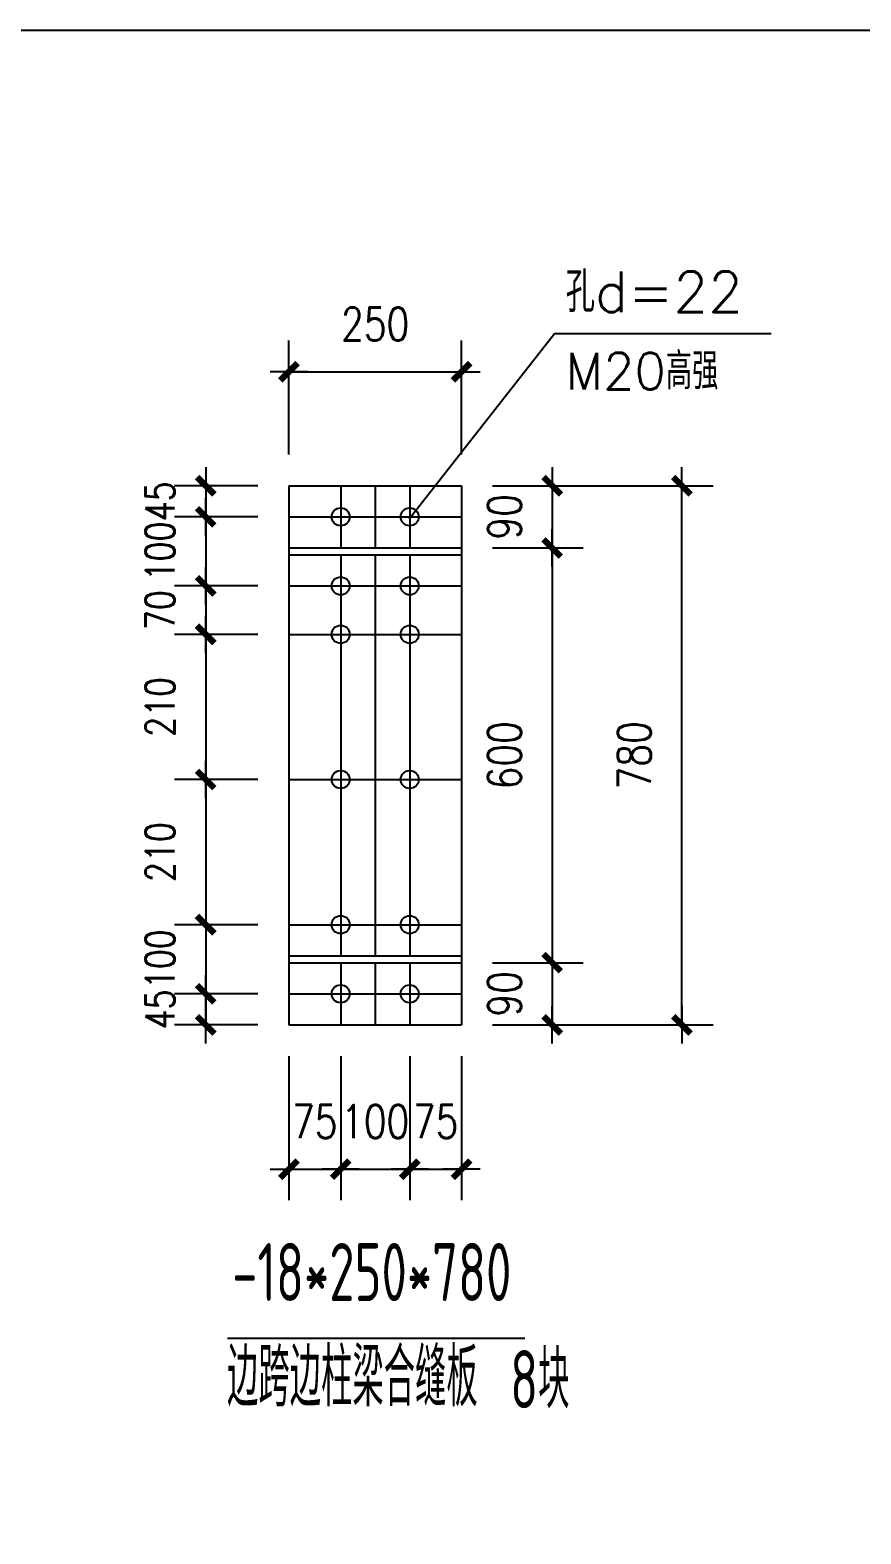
# Model space of a CAD drawing. Header units: millimetres. Extents: x 2451220 to 4527627, y -5186613 to -1639140.
# Drawn here: x 2458047 to 2460453, y -1681099 to -1676748 of the extents above; entities that cross this region are included whole.
import ezdxf

# ---------------------------------------------------------------- set-up
doc = ezdxf.new("R2010")
doc.units = ezdxf.units.MM
doc.header["$LTSCALE"] = 1000
doc.header["$PDMODE"] = 34
doc.linetypes.add('CENTER', pattern=[50.8, 31.75, -6.35, 6.35, -6.35])
doc.layers.add('轴线层', color=1, linetype='CENTER', lineweight=15)
doc.layers.add('钢架', color=7, linetype='Continuous', lineweight=25)
doc.styles.add('DIM_FONT', font='simplex.shx', dxfattribs={"width": 0.8, "bigfont": 'hztxt.shx'})
doc.styles.add('hz', font='gbenor.shx', dxfattribs={"width": 0.75, "height": 100, "bigfont": 'gbcbig.shx'})
doc.styles.get("Standard").update_dxf_attribs({"font": 'txt', "bigfont": 'gbcbig.shx'})
doc.dimstyles.new('WGH(2)', dxfattribs={"dimscale": 1.2, "dimtxt": 100, "dimasz": 0.5, "dimexe": 75, "dimexo": 75, "dimgap": 75, "dimtad": 1, "dimdec": 0, "dimlfac": 0.5, "dimzin": 0, "dimdsep": 46, "dimtxsty": 'DIM_FONT', "dimblk1": '_DIMX', "dimblk2": '_DIMX', "dimsah": 1, "dimcen": 0.09, "dimclrd": 3, "dimclre": 3, "dimclrt": 7, "dimadec": 0, "dimazin": 0, "dimtfac": 1, "dimtdec": 0, "dimtix": 1, "dimtmove": 2, "dimatfit": 3, "dimldrblk": '_DIMX', "dimfxl": 1, "dimtolj": 1, "dimtzin": 0, "dimarcsym": 0})

# ---------------------------------------------------------------- blocks, each defined once
blk = doc.blocks.new('_DIMX')
blk.add_line((-150, 0), (150, 0))
at = {"const_width": 50}
blk.add_lwpolyline([(-70, -70), (70, 70)], dxfattribs=at)
blk = doc.blocks.new('*D1622')
at = {"color": 3, "lineweight": -2}
for p, q in [((2458706.7, -1678066.5), (2458465.9, -1678066.5)), ((2458555.9, -1678066.2), (2458555.9, -1678065.8)), ((2458555.9, -1678066.5), (2458555.9, -1678156.5)), ((2458706.7, -1678156.5), (2458465.9, -1678156.5)), ((2458555.9, -1678156.9), (2458555.9, -1678157.3))]:
    blk.add_line(p, q, dxfattribs=at)
at = {"layer": 'Defpoints', "color": 0}
for p in [(2458796.7, -1678066.5), (2458555.9, -1678156.5), (2458796.7, -1678156.5)]:
    blk.add_point(p, dxfattribs=at)
at = {"color": 3, "lineweight": -2, "xscale": 0.36, "yscale": 0.36, "zscale": 0.36}
for p, rotation in [((2458555.9, -1678066.5), 270), ((2458555.9, -1678156.5), 90)]:
    blk.add_blockref('_DIMX', p, dxfattribs=dict(at, rotation=rotation))
at = {"color": 7, "insert": (2458423.9, -1678111.5), "char_height": 84, "attachment_point": 5, "rotation": 90, "style": 'DIM_FONT'}
blk.add_mtext('\\A1;45', dxfattribs=at)
blk = doc.blocks.new('*D1623')
at = {"color": 3, "lineweight": -2}
for p, q in [((2458616.7, -1678156.5), (2458465.9, -1678156.5)), ((2458555.9, -1678156.2), (2458555.9, -1678155.8)), ((2458555.9, -1678156.5), (2458555.9, -1678356.5)), ((2458706.7, -1678356.5), (2458465.9, -1678356.5)), ((2458555.9, -1678356.9), (2458555.9, -1678357.3))]:
    blk.add_line(p, q, dxfattribs=at)
at = {"layer": 'Defpoints', "color": 0}
for p in [(2458706.7, -1678156.5), (2458555.9, -1678356.5), (2458796.7, -1678356.5)]:
    blk.add_point(p, dxfattribs=at)
at = {"color": 3, "lineweight": -2, "xscale": 0.36, "yscale": 0.36, "zscale": 0.36}
for p, rotation in [((2458555.9, -1678156.5), 270), ((2458555.9, -1678356.5), 90)]:
    blk.add_blockref('_DIMX', p, dxfattribs=dict(at, rotation=rotation))
at = {"color": 7, "insert": (2458423.9, -1678256.5), "char_height": 84, "attachment_point": 5, "rotation": 90, "style": 'DIM_FONT'}
blk.add_mtext('\\A1;100', dxfattribs=at)
blk = doc.blocks.new('*D1624')
at = {"color": 3, "lineweight": -2}
for p, q in [((2458706.7, -1678356.5), (2458465.9, -1678356.5)), ((2458555.9, -1678356.2), (2458555.9, -1678355.8)), ((2458555.9, -1678356.5), (2458555.9, -1678496.5)), ((2458706.7, -1678496.5), (2458465.9, -1678496.5)), ((2458555.9, -1678496.9), (2458555.9, -1678497.3))]:
    blk.add_line(p, q, dxfattribs=at)
at = {"layer": 'Defpoints', "color": 0}
for p in [(2458796.7, -1678356.5), (2458555.9, -1678496.5), (2458796.7, -1678496.5)]:
    blk.add_point(p, dxfattribs=at)
at = {"color": 3, "lineweight": -2, "xscale": 0.36, "yscale": 0.36, "zscale": 0.36}
for p, rotation in [((2458555.9, -1678356.5), 270), ((2458555.9, -1678496.5), 90)]:
    blk.add_blockref('_DIMX', p, dxfattribs=dict(at, rotation=rotation))
at = {"color": 7, "insert": (2458423.9, -1678426.5), "char_height": 84, "attachment_point": 5, "rotation": 90, "style": 'DIM_FONT'}
blk.add_mtext('\\A1;70', dxfattribs=at)
blk = doc.blocks.new('*D1625')
at = {"color": 3, "lineweight": -2}
for p, q in [((2458706.7, -1679536.5), (2458465.9, -1679536.5)), ((2458555.9, -1679536.2), (2458555.9, -1679535.8)), ((2458555.9, -1679536.5), (2458555.9, -1679626.5)), ((2458706.7, -1679626.5), (2458465.9, -1679626.5)), ((2458555.9, -1679626.9), (2458555.9, -1679627.3))]:
    blk.add_line(p, q, dxfattribs=at)
at = {"layer": 'Defpoints', "color": 0}
for p in [(2458796.7, -1679536.5), (2458555.9, -1679626.5), (2458796.7, -1679626.5)]:
    blk.add_point(p, dxfattribs=at)
at = {"color": 3, "lineweight": -2, "xscale": 0.36, "yscale": 0.36, "zscale": 0.36}
for p, rotation in [((2458555.9, -1679536.5), 270), ((2458555.9, -1679626.5), 90)]:
    blk.add_blockref('_DIMX', p, dxfattribs=dict(at, rotation=rotation))
at = {"color": 7, "insert": (2458423.9, -1679581.5), "char_height": 84, "attachment_point": 5, "rotation": 90, "style": 'DIM_FONT'}
blk.add_mtext('\\A1;45', dxfattribs=at)
blk = doc.blocks.new('*D1626')
at = {"color": 3, "lineweight": -2}
for p, q in [((2458796.7, -1677976.5), (2458796.7, -1677646.7)), ((2459296.7, -1677976.5), (2459296.7, -1677646.7)), ((2458797.1, -1677736.7), (2459296.3, -1677736.7))]:
    blk.add_line(p, q, dxfattribs=at)
at = {"layer": 'Defpoints', "color": 0}
for p in [(2459296.7, -1677736.7), (2458796.7, -1678066.5), (2459296.7, -1678066.5)]:
    blk.add_point(p, dxfattribs=at)
at = {"color": 3, "lineweight": -2, "xscale": 0.36, "yscale": 0.36, "zscale": 0.36, "rotation": 180}
blk.add_blockref('_DIMX', (2458796.7, -1677736.7), dxfattribs=at)
at = {"color": 3, "lineweight": -2, "xscale": 0.36, "yscale": 0.36, "zscale": 0.36}
blk.add_blockref('_DIMX', (2459296.7, -1677736.7), dxfattribs=at)
at = {"color": 7, "insert": (2459046.7, -1677598.7), "char_height": 96, "attachment_point": 5, "style": 'DIM_FONT'}
blk.add_mtext('\\A1;250', dxfattribs=at)
blk = doc.blocks.new('*D346')
at = {"color": 3, "lineweight": -2}
for p, q in [((2459386.7, -1678066.5), (2459649.1, -1678066.5)), ((2459559.1, -1678066.2), (2459559.1, -1678065.8)), ((2459559.1, -1678066.5), (2459559.1, -1678246.5)), ((2459386.7, -1678246.5), (2459649.1, -1678246.5)), ((2459559.1, -1678246.9), (2459559.1, -1678247.3))]:
    blk.add_line(p, q, dxfattribs=at)
at = {"layer": 'Defpoints', "color": 0}
for p in [(2459296.7, -1678066.5), (2459296.7, -1678246.5), (2459559.1, -1678246.5)]:
    blk.add_point(p, dxfattribs=at)
at = {"color": 3, "lineweight": -2, "xscale": 0.36, "yscale": 0.36, "zscale": 0.36}
for p, rotation in [((2459559.1, -1678066.5), 270), ((2459559.1, -1678246.5), 90)]:
    blk.add_blockref('_DIMX', p, dxfattribs=dict(at, rotation=rotation))
at = {"color": 7, "insert": (2459421.1, -1678156.5), "char_height": 96, "attachment_point": 5, "rotation": 90, "style": 'DIM_FONT'}
blk.add_mtext('\\A1;90', dxfattribs=at)
blk = doc.blocks.new('*D1627')
at = {"color": 3, "lineweight": -2}
for p, q in [((2459386.7, -1678246.5), (2459649.1, -1678246.5)), ((2459559.1, -1678246.9), (2459559.1, -1679446.2)), ((2459386.7, -1679446.5), (2459649.1, -1679446.5))]:
    blk.add_line(p, q, dxfattribs=at)
at = {"layer": 'Defpoints', "color": 0}
for p in [(2459296.7, -1678246.5), (2459296.7, -1679446.5), (2459559.1, -1679446.5)]:
    blk.add_point(p, dxfattribs=at)
at = {"color": 3, "lineweight": -2, "xscale": 0.36, "yscale": 0.36, "zscale": 0.36}
for p, rotation in [((2459559.1, -1678246.5), 90), ((2459559.1, -1679446.5), 270)]:
    blk.add_blockref('_DIMX', p, dxfattribs=dict(at, rotation=rotation))
at = {"color": 7, "insert": (2459421.1, -1678846.5), "char_height": 96, "attachment_point": 5, "rotation": 90, "style": 'DIM_FONT'}
blk.add_mtext('\\A1;600', dxfattribs=at)
blk = doc.blocks.new('*D1628')
at = {"color": 3, "lineweight": -2}
for p, q in [((2459386.7, -1679446.5), (2459649.1, -1679446.5)), ((2459559.1, -1679446.2), (2459559.1, -1679445.8)), ((2459559.1, -1679446.5), (2459559.1, -1679626.5)), ((2459386.7, -1679626.5), (2459649.1, -1679626.5)), ((2459559.1, -1679626.9), (2459559.1, -1679627.3))]:
    blk.add_line(p, q, dxfattribs=at)
at = {"layer": 'Defpoints', "color": 0}
for p in [(2459296.7, -1679446.5), (2459296.7, -1679626.5), (2459559.1, -1679626.5)]:
    blk.add_point(p, dxfattribs=at)
at = {"color": 3, "lineweight": -2, "xscale": 0.36, "yscale": 0.36, "zscale": 0.36}
for p, rotation in [((2459559.1, -1679446.5), 270), ((2459559.1, -1679626.5), 90)]:
    blk.add_blockref('_DIMX', p, dxfattribs=dict(at, rotation=rotation))
at = {"color": 7, "insert": (2459421.1, -1679536.5), "char_height": 96, "attachment_point": 5, "rotation": 90, "style": 'DIM_FONT'}
blk.add_mtext('\\A1;90', dxfattribs=at)
blk = doc.blocks.new('*D1629')
at = {"color": 3, "lineweight": -2}
for p, q in [((2459386.7, -1678066.5), (2460024.7, -1678066.5)), ((2459934.7, -1679626.2), (2459934.7, -1678066.9)), ((2459386.7, -1679626.5), (2460024.7, -1679626.5))]:
    blk.add_line(p, q, dxfattribs=at)
at = {"layer": 'Defpoints', "color": 0}
for p in [(2459296.7, -1678066.5), (2459934.7, -1678066.5), (2459296.7, -1679626.5)]:
    blk.add_point(p, dxfattribs=at)
at = {"color": 3, "lineweight": -2, "xscale": 0.36, "yscale": 0.36, "zscale": 0.36}
for p, rotation in [((2459934.7, -1678066.5), 90), ((2459934.7, -1679626.5), 270)]:
    blk.add_blockref('_DIMX', p, dxfattribs=dict(at, rotation=rotation))
at = {"color": 7, "insert": (2459796.7, -1678846.5), "char_height": 96, "attachment_point": 5, "rotation": 90, "style": 'DIM_FONT'}
blk.add_mtext('\\A1;780', dxfattribs=at)
blk = doc.blocks.new('*D347')
at = {"color": 3, "lineweight": -2}
for p, q in [((2458796.7, -1679716.5), (2458796.7, -1680134)), ((2458946.7, -1679716.5), (2458946.7, -1680134)), ((2458796.3, -1680044), (2458796, -1680044)), ((2458796.7, -1680044), (2458946.7, -1680044)), ((2458947.1, -1680044), (2458947.4, -1680044))]:
    blk.add_line(p, q, dxfattribs=at)
at = {"layer": 'Defpoints', "color": 0}
for p in [(2458796.7, -1679626.5), (2458946.7, -1679626.5), (2458946.7, -1680044)]:
    blk.add_point(p, dxfattribs=at)
at = {"color": 3, "lineweight": -2, "xscale": 0.36, "yscale": 0.36, "zscale": 0.36}
blk.add_blockref('_DIMX', (2458796.7, -1680044), dxfattribs=at)
at = {"color": 3, "lineweight": -2, "xscale": 0.36, "yscale": 0.36, "zscale": 0.36, "rotation": 180}
blk.add_blockref('_DIMX', (2458946.7, -1680044), dxfattribs=at)
at = {"color": 7, "insert": (2458871.7, -1679906), "char_height": 96, "attachment_point": 5, "style": 'DIM_FONT'}
blk.add_mtext('\\A1;75', dxfattribs=at)
blk = doc.blocks.new('*D1630')
at = {"color": 3, "lineweight": -2}
for p, q in [((2458946.7, -1679716.5), (2458946.7, -1680134)), ((2459146.7, -1679716.5), (2459146.7, -1680134)), ((2458946.3, -1680044), (2458946, -1680044)), ((2458946.7, -1680044), (2459146.7, -1680044)), ((2459147.1, -1680044), (2459147.4, -1680044))]:
    blk.add_line(p, q, dxfattribs=at)
at = {"layer": 'Defpoints', "color": 0}
for p in [(2458946.7, -1679626.5), (2459146.7, -1679626.5), (2459146.7, -1680044)]:
    blk.add_point(p, dxfattribs=at)
at = {"color": 3, "lineweight": -2, "xscale": 0.36, "yscale": 0.36, "zscale": 0.36}
blk.add_blockref('_DIMX', (2458946.7, -1680044), dxfattribs=at)
at = {"color": 3, "lineweight": -2, "xscale": 0.36, "yscale": 0.36, "zscale": 0.36, "rotation": 180}
blk.add_blockref('_DIMX', (2459146.7, -1680044), dxfattribs=at)
at = {"color": 7, "insert": (2459046.7, -1679906), "char_height": 96, "attachment_point": 5, "style": 'DIM_FONT'}
blk.add_mtext('\\A1;100', dxfattribs=at)
blk = doc.blocks.new('*D1631')
at = {"color": 3, "lineweight": -2}
for p, q in [((2459146.7, -1679716.5), (2459146.7, -1680134)), ((2459296.7, -1679716.5), (2459296.7, -1680134)), ((2459146.3, -1680044), (2459146, -1680044)), ((2459146.7, -1680044), (2459296.7, -1680044)), ((2459297.1, -1680044), (2459297.4, -1680044))]:
    blk.add_line(p, q, dxfattribs=at)
at = {"layer": 'Defpoints', "color": 0}
for p in [(2459146.7, -1679626.5), (2459296.7, -1679626.5), (2459296.7, -1680044)]:
    blk.add_point(p, dxfattribs=at)
at = {"color": 3, "lineweight": -2, "xscale": 0.36, "yscale": 0.36, "zscale": 0.36}
blk.add_blockref('_DIMX', (2459146.7, -1680044), dxfattribs=at)
at = {"color": 3, "lineweight": -2, "xscale": 0.36, "yscale": 0.36, "zscale": 0.36, "rotation": 180}
blk.add_blockref('_DIMX', (2459296.7, -1680044), dxfattribs=at)
at = {"color": 7, "insert": (2459221.7, -1679906), "char_height": 96, "attachment_point": 5, "style": 'DIM_FONT'}
blk.add_mtext('\\A1;75', dxfattribs=at)
blk = doc.blocks.new('*D1632')
at = {"color": 3, "lineweight": -2}
for p, q in [((2458706.7, -1679336.5), (2458465.9, -1679336.5)), ((2458555.9, -1679336.2), (2458555.9, -1679335.8)), ((2458555.9, -1679336.5), (2458555.9, -1679536.5)), ((2458706.7, -1679536.5), (2458465.9, -1679536.5)), ((2458555.9, -1679536.9), (2458555.9, -1679537.3))]:
    blk.add_line(p, q, dxfattribs=at)
at = {"layer": 'Defpoints', "color": 0}
for p in [(2458796.7, -1679336.5), (2458555.9, -1679536.5), (2458796.7, -1679536.5)]:
    blk.add_point(p, dxfattribs=at)
at = {"color": 3, "lineweight": -2, "xscale": 0.36, "yscale": 0.36, "zscale": 0.36}
for p, rotation in [((2458555.9, -1679336.5), 270), ((2458555.9, -1679536.5), 90)]:
    blk.add_blockref('_DIMX', p, dxfattribs=dict(at, rotation=rotation))
at = {"color": 7, "insert": (2458423.9, -1679436.5), "char_height": 84, "attachment_point": 5, "rotation": 90, "style": 'DIM_FONT'}
blk.add_mtext('\\A1;100', dxfattribs=at)
blk = doc.blocks.new('*D348')
at = {"color": 3, "lineweight": -2}
for p, q in [((2458706.7, -1678916.5), (2458465.9, -1678916.5)), ((2458555.9, -1678916.9), (2458555.9, -1679336.2)), ((2458706.7, -1679336.5), (2458465.9, -1679336.5))]:
    blk.add_line(p, q, dxfattribs=at)
at = {"layer": 'Defpoints', "color": 0}
for p in [(2458796.7, -1678916.5), (2458555.9, -1679336.5), (2458796.7, -1679336.5)]:
    blk.add_point(p, dxfattribs=at)
at = {"color": 3, "lineweight": -2, "xscale": 0.36, "yscale": 0.36, "zscale": 0.36}
for p, rotation in [((2458555.9, -1678916.5), 90), ((2458555.9, -1679336.5), 270)]:
    blk.add_blockref('_DIMX', p, dxfattribs=dict(at, rotation=rotation))
at = {"color": 7, "insert": (2458423.9, -1679126.5), "char_height": 84, "attachment_point": 5, "rotation": 90, "style": 'DIM_FONT'}
blk.add_mtext('\\A1;210', dxfattribs=at)
blk = doc.blocks.new('*D349')
at = {"color": 3, "lineweight": -2}
for p, q in [((2458706.7, -1678496.5), (2458465.9, -1678496.5)), ((2458555.9, -1678496.9), (2458555.9, -1678916.2)), ((2458706.7, -1678916.5), (2458465.9, -1678916.5))]:
    blk.add_line(p, q, dxfattribs=at)
at = {"layer": 'Defpoints', "color": 0}
for p in [(2458796.7, -1678496.5), (2458555.9, -1678916.5), (2458796.7, -1678916.5)]:
    blk.add_point(p, dxfattribs=at)
at = {"color": 3, "lineweight": -2, "xscale": 0.36, "yscale": 0.36, "zscale": 0.36}
for p, rotation in [((2458555.9, -1678496.5), 90), ((2458555.9, -1678916.5), 270)]:
    blk.add_blockref('_DIMX', p, dxfattribs=dict(at, rotation=rotation))
at = {"color": 7, "insert": (2458423.9, -1678706.5), "char_height": 84, "attachment_point": 5, "rotation": 90, "style": 'DIM_FONT'}
blk.add_mtext('\\A1;210', dxfattribs=at)

msp = doc.modelspace()

# ---------------------------------------------------------------- linework, layer by layer
for p, q in [((2459566, -1677626.9), (2459145.3, -1678162.9)), ((2460193.2, -1677626.9), (2459566, -1677626.9)), ((2458796.7, -1678066.5), (2458796.7, -1679626.5)), ((2458796.7, -1678066.5), (2459296.7, -1678066.5)), ((2458946.7, -1678066.5), (2458946.7, -1678246.5)), ((2459046.7, -1678066.5), (2459046.7, -1678246.5)), ((2459146.7, -1678066.5), (2459146.7, -1678246.5)), ((2459296.7, -1678066.5), (2459296.7, -1679626.5)), ((2458796.7, -1678156.5), (2459296.7, -1678156.5)), ((2458796.7, -1678246.5), (2459296.7, -1678246.5)), ((2458796.7, -1678266.5), (2459296.7, -1678266.5)), ((2458946.7, -1678266.5), (2458946.7, -1679426.5)), ((2459046.7, -1678266.5), (2459046.7, -1679426.5)), ((2459146.7, -1678266.5), (2459146.7, -1679426.5)), ((2458796.7, -1678356.5), (2459296.7, -1678356.5)), ((2458796.7, -1678496.5), (2459296.7, -1678496.5)), ((2458796.7, -1678916.5), (2459296.7, -1678916.5)), ((2458796.7, -1679336.5), (2459296.7, -1679336.5)), ((2458796.7, -1679426.5), (2459296.7, -1679426.5)), ((2458796.7, -1679446.5), (2459296.7, -1679446.5)), ((2458946.7, -1679446.5), (2458946.7, -1679626.5)), ((2459046.7, -1679446.5), (2459046.7, -1679626.5)), ((2459146.7, -1679446.5), (2459146.7, -1679626.5)), ((2458796.7, -1679536.5), (2459296.7, -1679536.5)), ((2458796.7, -1679626.5), (2459296.7, -1679626.5)), ((2458619.2, -1680533), (2459479.5, -1680533))]:
    msp.add_line(p, q)
msp.add_lwpolyline([(2457524.9, -1676748.2), (2470981.3, -1676748.2), (2470981.3, -1687020.3), (2457524.9, -1687020.3)], close=True)
for centre in [(2458946.7, -1678156.5), (2459146.7, -1678156.5), (2458946.7, -1678356.5), (2459146.7, -1678356.5), (2458946.7, -1678496.5), (2459146.7, -1678496.5), (2458946.7, -1678916.5), (2459146.7, -1678916.5), (2458946.7, -1679336.5), (2459146.7, -1679336.5), (2458946.7, -1679536.5), (2459146.7, -1679536.5)]:
    msp.add_circle(centre, 26)

# ---------------------------------------------------------------- texts
at = {"layer": '轴线层', "color": 0, "linetype": 'ByBlock', "attachment_point": 1}
for s, insert, char_height, own_width in [('孔d=22', (2459598.3, -1677446.7), 117.6, 1446.473), ('M20高强', (2459597.7, -1677681.8), 105.84, 1301.826)]:
    msp.add_mtext_dynamic_manual_height_columns(s, width=1506.743, gutter_width=12.5, heights=[336], dxfattribs=dict(at, insert=insert, char_height=char_height)).dxf.set("width", own_width)
at = {"layer": '钢架', "lineweight": 13, "char_height": 168, "attachment_point": 1, "style": 'hz'}
for s, insert, width in [('-18*250*780', (2458632.6, -1680257.5), 688.503), ('边跨边柱梁合缝板', (2458617.7, -1680561.8), 771.512), ('8块', (2459437.4, -1680567.6), 688.503)]:
    msp.add_mtext(s, dxfattribs=dict(at, insert=insert, width=width))

# ---------------------------------------------------------------- dimensions: what is measured, and where the dimension line sits
for base, p1, p2, picture, middle in [((2459296.7, -1677736.7), (2458796.7, -1678066.5), (2459296.7, -1678066.5), '*D1626', (2459046.7, -1677598.7)), ((2458946.7, -1680044), (2458796.7, -1679626.5), (2458946.7, -1679626.5), '*D347', (2458871.7, -1679906)), ((2459146.7, -1680044), (2458946.7, -1679626.5), (2459146.7, -1679626.5), '*D1630', (2459046.7, -1679906)), ((2459296.7, -1680044), (2459146.7, -1679626.5), (2459296.7, -1679626.5), '*D1631', (2459221.7, -1679906))]:
    dim = msp.add_linear_dim(base=base, p1=p1, p2=p2, dimstyle='WGH(2)', override={"dimtxt": 80, "dimasz": 0.3})
    dim.commit()
    dim.dimension.update_dxf_attribs({"geometry": picture, "text_midpoint": middle})
for base, p1, p2, angle, override, picture, middle in [((2458555.9, -1678156.5), (2458796.7, -1678066.5), (2458796.7, -1678156.5), 90, {"dimtxt": 70, "dimasz": 0.3}, '*D1622', (2458423.9, -1678111.5)), ((2459559.1, -1678246.5), (2459296.7, -1678066.5), (2459296.7, -1678246.5), 90, {"dimtxt": 80, "dimasz": 0.3}, '*D346', (2459421.1, -1678156.5)), ((2459934.7, -1678066.5), (2459296.7, -1679626.5), (2459296.7, -1678066.5), 90, {"dimtxt": 80, "dimasz": 0.3}, '*D1629', (2459796.7, -1678846.5)), ((2458555.9, -1678356.5), (2458706.7, -1678156.5), (2458796.7, -1678356.5), 90, {"dimtxt": 70, "dimasz": 0.3}, '*D1623', (2458423.9, -1678256.5)), ((2459559.1, -1679446.5), (2459296.7, -1678246.5), (2459296.7, -1679446.5), 90, {"dimtxt": 80, "dimasz": 0.3}, '*D1627', (2459421.1, -1678846.5)), ((2458555.9, -1678496.5), (2458796.7, -1678356.5), (2458796.7, -1678496.5), 90, {"dimtxt": 70, "dimasz": 0.3}, '*D1624', (2458423.9, -1678426.5)), ((2458555.9, -1678916.5), (2458796.7, -1678496.5), (2458796.7, -1678916.5), 90, {"dimtxt": 70, "dimasz": 0.3}, '*D349', (2458423.9, -1678706.5)), ((2458555.9, -1679336.5), (2458796.7, -1678916.5), (2458796.7, -1679336.5), 90, {"dimtxt": 70, "dimasz": 0.3}, '*D348', (2458423.9, -1679126.5)), ((2458555.9, -1679536.5), (2458796.7, -1679336.5), (2458796.7, -1679536.5), 270, {"dimtxt": 70, "dimasz": 0.3}, '*D1632', (2458423.9, -1679436.5)), ((2459559.1, -1679626.5), (2459296.7, -1679446.5), (2459296.7, -1679626.5), 90, {"dimtxt": 80, "dimasz": 0.3}, '*D1628', (2459421.1, -1679536.5)), ((2458555.9, -1679626.5), (2458796.7, -1679536.5), (2458796.7, -1679626.5), 90, {"dimtxt": 70, "dimasz": 0.3}, '*D1625', (2458423.9, -1679581.5))]:
    dim = msp.add_linear_dim(base=base, p1=p1, p2=p2, angle=angle, dimstyle='WGH(2)', override=override)
    dim.commit()
    dim.dimension.update_dxf_attribs({"geometry": picture, "text_midpoint": middle})

doc.saveas('drawing.dxf')
